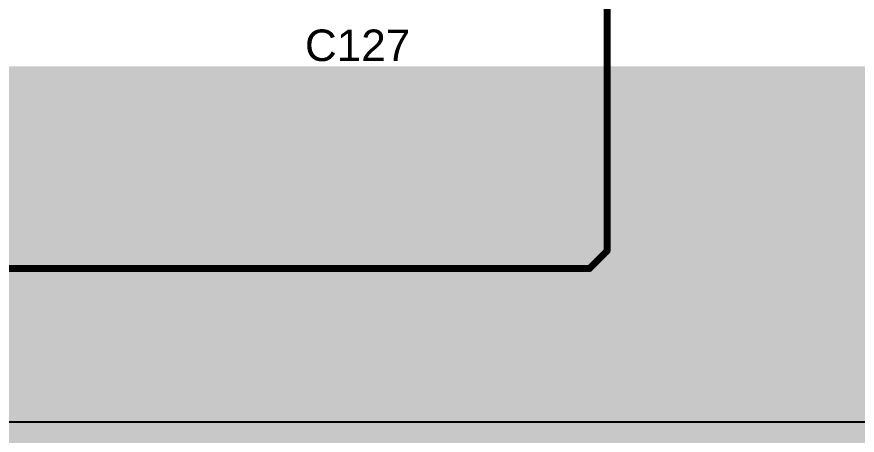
# Model space of a CAD drawing. Header units: inches. Extents: x 0 to 5379, y 0 to 5429.
# Drawn here: x 268.26 to 292.63, y 72.02 to 84.16 of the extents above; entities that cross this region are included whole.
import ezdxf

# ---------------------------------------------------------------- set-up
doc = ezdxf.new("R2010")
doc.units = ezdxf.units.IN
for name, color, linetype in [('Bottom Solder', 6, 'Continuous'), ('Top Layer', 1, 'Continuous'), ('Top Overlay', 2, 'Continuous')]:
    doc.layers.add(name, color=color, linetype=linetype)
doc.styles.add('Arial', font='', dxfattribs={"height": 0.2})
doc.styles.get('Arial').set_extended_font_data('Arial')

msp = doc.modelspace()

# ---------------------------------------------------------------- hatches: boundary and pattern name
at = {"layer": 'Bottom Solder'}
msp.add_hatch(color=6, dxfattribs=at).paths.add_polyline_path([(248.535, 66.929), (348.971, 66.929), (348.971, 82.731), (248.535, 82.731)])

# ---------------------------------------------------------------- linework, layer by layer
at = {"layer": 'Top Layer'}
for p, q in [((0.381, 72.415), (350, 72.415)), ((248.386, 72.415), (349.612, 72.415))]:
    msp.add_line(p, q, dxfattribs=at)
for points in [[(285.374, 77.368, 0.203, 0.203, 0), (285.374, 89.429, 0.203, 0.203, 0)], [(284.866, 76.86, 0.203, 0.203, 0), (285.374, 77.368, 0.203, 0.203, 0)], [(237.007, 76.86, 0.203, 0.203, 0), (284.866, 76.86, 0.203, 0.203, 0)]]:
    msp.add_lwpolyline(points, format="xyseb", dxfattribs=at)
for points in [[(285.323, 77.368, 0.102, 0.102, 1), (285.424, 77.368, 0.102, 0.102, 1)], [(285.323, 77.368, 0.102, 0.102, 1), (285.424, 77.368, 0.102, 0.102, 1)], [(284.815, 76.86, 0.102, 0.102, 1), (284.916, 76.86, 0.102, 0.102, 1)], [(284.815, 76.86, 0.102, 0.102, 1), (284.916, 76.86, 0.102, 0.102, 1)]]:
    msp.add_lwpolyline(points, format="xyseb", close=True, dxfattribs=at)

# ---------------------------------------------------------------- texts
at = {"layer": 'Top Overlay', "style": 'Arial'}
msp.add_text('C127', height=0.9144, dxfattribs=at).set_placement((276.616, 82.88))

doc.saveas('drawing.dxf')
